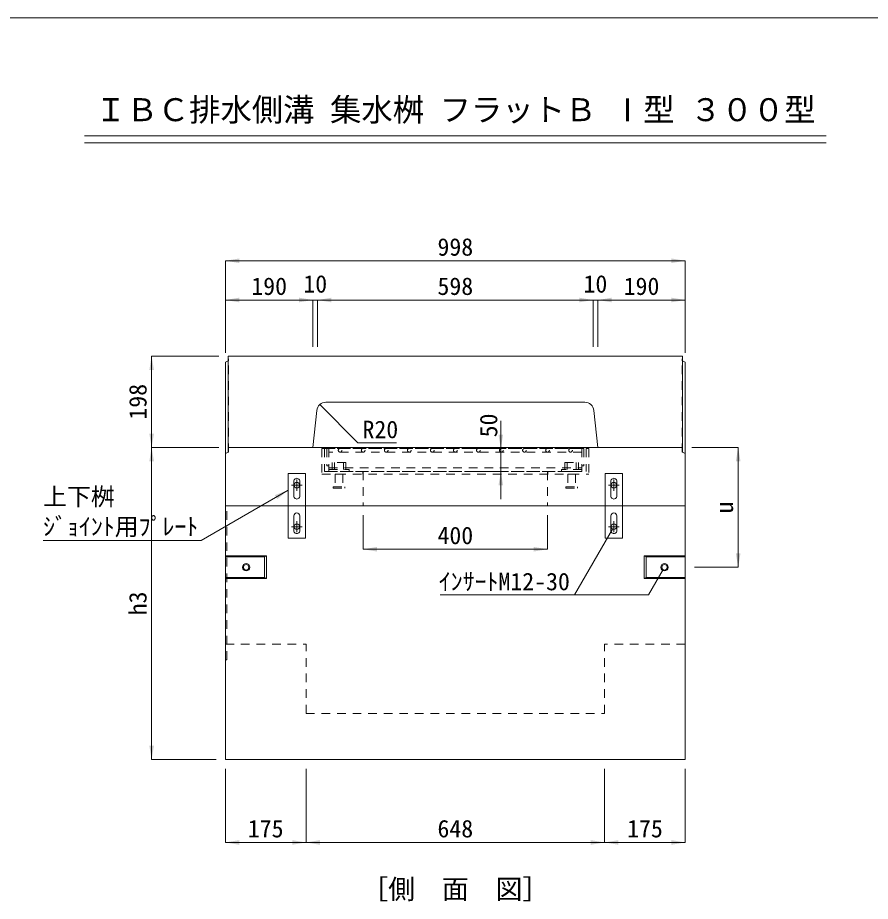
# Model space of a CAD drawing. Units: millimetres at full size. Extents: x 50430 to 75195, y 75514 to 92741.
# Drawn here: x 55671 to 57522, y 86199 to 88116 of the extents above; entities that cross this region are included whole.
import ezdxf
from ezdxf.enums import TextEntityAlignment as Align

# ---------------------------------------------------------------- set-up
doc = ezdxf.new("R2010")
doc.units = ezdxf.units.MM
doc.header["$LTSCALE"] = 25
doc.linetypes.add('USER1', pattern=[1.35, 0.75, -0.6])
for name, color, linetype, lineweight in [('0_2', 7, 'Continuous', 5), ('ジョイントプレート', 3, 'Continuous', 9), ('側溝・本体', 7, 'Continuous', 9), ('寸法線', 7, 'Continuous', 9), ('本体', 2, 'Continuous', 9), ('枠', 5, 'Continuous', 5), ('ｲﾝｻｰﾄ', 3, 'USER1', 5), ('ｸﾞﾚｰﾁﾝｸﾞ', 7, 'USER1', 5)]:
    doc.layers.add(name, color=color, linetype=linetype, lineweight=lineweight)
doc.styles.add('ＭＳ ゴシック', font='')
doc.styles.get('ＭＳ ゴシック').set_extended_font_data('MS Gothic')

# ---------------------------------------------------------------- blocks, each defined once
blk = doc.blocks.new('filled_arrow')
at = {"color": 0, "linetype": 'Continuous', "lineweight": -2}
blk.add_solid([(7.5, 1.25), (0, 0), (7.5, -1.25)], dxfattribs=at)

msp = doc.modelspace()

# ---------------------------------------------------------------- hatches: boundary and pattern name
at = {"layer": '寸法線'}
msp.add_hatch(color=256, dxfattribs=at).paths.add_polyline_path([(57072.16, 86918.58), (57071.19, 86917.41), (57071.62, 86917.16)])

# ---------------------------------------------------------------- linework, layer by layer
at = {"layer": '0_2', "lineweight": 20}
for p, q in [((55816.57, 87859.35), (57425.76, 87859.35)), ((55816.58, 87844.35), (57425.74, 87844.35)), ((57120.16, 87047.43), (57120.16, 86971.13))]:
    msp.add_line(p, q, dxfattribs=at)
at = {"layer": '0_2', "color": 4}
for p, q in [((56122.16, 86948.28), (56211.16, 86948.28)), ((56122.16, 86946.28), (56207.16, 86946.28)), ((56207.16, 86946.28), (56211.16, 86948.28)), ((56207.16, 86946.28), (56207.16, 86901.28)), ((56211.16, 86948.28), (56211.16, 86899.28)), ((57031.16, 86948.28), (57031.16, 86899.28)), ((57035.16, 86946.28), (57031.16, 86948.28)), ((57120.16, 86948.28), (57031.16, 86948.28)), ((57035.16, 86946.28), (57035.16, 86901.28)), ((57120.16, 86946.28), (57035.16, 86946.28)), ((56207.16, 86901.28), (56122.16, 86901.28)), ((56211.16, 86899.28), (56122.16, 86899.28)), ((56207.16, 86901.28), (56211.16, 86899.28)), ((57035.16, 86901.28), (57031.16, 86899.28)), ((57031.16, 86899.28), (57120.16, 86899.28)), ((57035.16, 86901.28), (57120.16, 86901.28))]:
    msp.add_line(p, q, dxfattribs=at)
at = {"layer": '0_2', "lineweight": 9}
msp.add_lwpolyline([(56326.82, 87276.62), (56409.72, 87193.72), (56493.22, 87193.72)], dxfattribs=at)
at = {"layer": 'ジョイントプレート'}
for p, q in [((56270.66, 87078.28), (56270.66, 87110.28)), ((56283.66, 87110.28), (56283.66, 87078.28)), ((56958.66, 87078.28), (56958.66, 87110.28)), ((56971.66, 87110.28), (56971.66, 87078.28)), ((56270.66, 87035.28), (56270.66, 87003.28)), ((56283.66, 87003.28), (56283.66, 87035.28)), ((56958.66, 87035.28), (56958.66, 87003.28)), ((56971.66, 87003.28), (56971.66, 87035.28))]:
    msp.add_line(p, q, dxfattribs=at)
for points in [[(56296.16, 86986.78), (56296.16, 87126.78), (56258.16, 87126.78), (56258.16, 86986.78)], [(56984.16, 86986.78), (56984.16, 87126.78), (56946.16, 87126.78), (56946.16, 86986.78)]]:
    msp.add_lwpolyline(points, close=True, dxfattribs=at)
for centre, start, end in [((56277.16, 87110.29), 359.99346, 180.00654), ((56965.16, 87110.29), 359.99346, 180.00654), ((56277.16, 87078.28), 179.99346, 0.00654), ((56965.16, 87078.28), 179.99346, 0.00654), ((56277.16, 87035.28), 0, 180), ((56965.16, 87035.28), 0, 180), ((56277.16, 87003.28), 179.99952, 0.00048), ((56965.16, 87003.28), 179.99952, 0.00048)]:
    msp.add_arc(centre, 6.5, start, end, dxfattribs=at)
at = {"layer": '側溝・本体'}
for p, q in [((56277.16, 87113.82), (56277.16, 87089.74)), ((56965.16, 87113.82), (56965.16, 87089.74)), ((56265.56, 87101.78), (56288.76, 87101.78)), ((56953.56, 87101.78), (56976.76, 87101.78)), ((56265.56, 87011.78), (56288.76, 87011.78)), ((56277.16, 87023.82), (56277.16, 86999.74)), ((56953.56, 87011.78), (56976.76, 87011.78)), ((56965.16, 87023.81), (56965.16, 86999.74))]:
    msp.add_line(p, q, dxfattribs=at)
at = {"layer": '寸法線'}
for p, q in [((56122.16, 87588.64), (57120.16, 87588.64)), ((56122.16, 87388.78), (56122.16, 87588.64)), ((57120.16, 87388.78), (57120.16, 87588.64)), ((56312.16, 87503.47), (56122.16, 87503.47)), ((56122.16, 87388.78), (56122.16, 87503.47)), ((56382.16, 87503.47), (56252.16, 87503.47)), ((56312.16, 87401.78), (56312.16, 87503.47)), ((56312.16, 87401.78), (56312.16, 87503.47)), ((56322.16, 87503.47), (56920.16, 87503.47)), ((56322.16, 87401.78), (56322.16, 87503.47)), ((56322.16, 87401.78), (56322.16, 87503.47)), ((56860.16, 87503.47), (56990.16, 87503.47)), ((56920.16, 87401.78), (56920.16, 87503.47)), ((56920.16, 87401.78), (56920.16, 87503.47)), ((56930.16, 87401.78), (56930.16, 87503.47)), ((56930.16, 87503.47), (57120.16, 87503.47)), ((56930.16, 87401.78), (56930.16, 87503.47)), ((57120.16, 87388.78), (57120.16, 87503.47)), ((55962.16, 87381.78), (55962.16, 87183.76)), ((56108.16, 87381.78), (55962.16, 87381.78)), ((56719.81, 87071.48), (56719.81, 87241.48)), ((56108.16, 87183.76), (55962.16, 87183.76)), ((55962.16, 87183.76), (55962.16, 86506.78)), ((56108.16, 87183.76), (55962.16, 87183.76)), ((56641.16, 87181.48), (56719.81, 87181.48)), ((57134.16, 87183.76), (57234.89, 87183.76)), ((57234.89, 87183.76), (57234.89, 86923.78)), ((56641.16, 87131.48), (56719.81, 87131.48)), ((56421.16, 87036.78), (56421.16, 86962.84)), ((56821.16, 87036.78), (56821.16, 86962.84)), ((56421.16, 86962.84), (56821.16, 86962.84)), ((57140.16, 86923.78), (57234.89, 86923.78)), ((56102.16, 86506.78), (55962.16, 86506.78)), ((56122.16, 86486.78), (56122.16, 86326.78)), ((56297.16, 86486.78), (56297.16, 86326.78)), ((56297.16, 86486.78), (56297.16, 86326.78)), ((56945.16, 86486.78), (56945.16, 86326.78)), ((56945.16, 86486.78), (56945.16, 86326.78)), ((57120.16, 86486.78), (57120.16, 86326.78)), ((56122.16, 86326.78), (56297.16, 86326.78)), ((56297.16, 86326.78), (56945.16, 86326.78)), ((56945.16, 86326.78), (57120.16, 86326.78))]:
    msp.add_line(p, q, dxfattribs=at)
for points in [[(56258.16, 87090.81), (56069.79, 86982.06), (55726.59, 86982.06)], [(56962.23, 87006.54), (56879.72, 86863.78), (56588.5, 86863.78)], [(57072.16, 86918.58), (57040.12, 86863.78), (56879.72, 86863.78)]]:
    msp.add_lwpolyline(points, dxfattribs=at)
msp.add_lwpolyline([(57072.16, 86918.58), (57071.19, 86917.41), (57071.62, 86917.16)], close=True, dxfattribs=at)
at = {"layer": '本体', "lineweight": 20}
for p, q in [((56128.16, 87381.78), (57114.16, 87381.78)), ((56128.16, 87381.78), (56128.16, 87371.35)), ((57114.16, 87381.78), (57114.16, 87371.35)), ((56122.16, 87368.78), (56128.16, 87371.35)), ((56122.16, 87368.78), (56122.16, 87056.78)), ((57120.16, 87368.78), (57114.16, 87371.35)), ((57120.16, 87056.78), (57120.16, 87368.78)), ((56122.16, 86506.78), (56122.16, 87056.78)), ((56122.16, 87056.78), (57120.16, 87056.78)), ((57120.16, 86506.78), (57120.16, 87056.78)), ((56122.16, 86506.78), (57120.16, 86506.78))]:
    msp.add_line(p, q, dxfattribs=at)
at = {"layer": '本体', "color": 4, "linetype": 'USER1', "lineweight": 5}
for p, q in [((56128.16, 87381.78), (56129.16, 87371.78)), ((57114.16, 87381.78), (57113.16, 87371.78)), ((56128.16, 87371.35), (56129.16, 87371.78)), ((56129.16, 87173.78), (56129.16, 87371.78)), ((57113.16, 87173.78), (57113.16, 87371.78)), ((57114.16, 87371.35), (57113.16, 87371.78)), ((56128.16, 87183.78), (56129.16, 87173.78)), ((57114.16, 87183.78), (57113.16, 87173.78)), ((56128.16, 87173.35), (56129.16, 87173.78)), ((57114.16, 87173.35), (57113.16, 87173.78)), ((56122.16, 87047.43), (56122.16, 86971.13)), ((56125.16, 86722.78), (56125.16, 87056.78)), ((56122.16, 86722.78), (56125.16, 86722.78))]:
    msp.add_line(p, q, dxfattribs=at)
at = {"layer": '本体', "lineweight": 5}
for p, q in [((56128.16, 87371.35), (56128.16, 87173.35)), ((57114.16, 87371.35), (57114.16, 87173.35))]:
    msp.add_line(p, q, dxfattribs=at)
at = {"layer": '本体'}
for p, q in [((56902.1, 87281.78), (56340.22, 87281.78)), ((56320.33, 87263.81), (56312.16, 87183.76)), ((56922, 87263.81), (56930.16, 87183.76)), ((57114.16, 87183.76), (56128.16, 87183.76)), ((56122.16, 87170.78), (56128.16, 87173.35)), ((57114.16, 87173.35), (57120.16, 87170.78))]:
    msp.add_line(p, q, dxfattribs=at)
at = {"layer": '本体', "linetype": 'USER1'}
for p, q in [((56421.16, 87131.48), (56421.16, 87056.78)), ((56821.16, 87131.48), (56821.16, 87056.78)), ((56122.16, 86756.78), (56297.16, 86756.78)), ((56297.16, 86606.78), (56297.16, 86756.78)), ((56945.16, 86606.78), (56945.16, 86756.78)), ((57120.16, 86756.78), (56945.16, 86756.78)), ((56297.16, 86606.78), (56945.16, 86606.78))]:
    msp.add_line(p, q, dxfattribs=at)
at = {"layer": '本体'}
for centre, start, end in [((56340.22, 87261.78), 90, 174.17471), ((56902.1, 87261.78), 5.82479, 90)]:
    msp.add_arc(centre, 20, start, end, dxfattribs=at)
at = {"layer": '枠', "lineweight": 20}
msp.add_line((53821.16, 88115.96), (59421.16, 88115.96), dxfattribs=at)
at = {"layer": 'ｲﾝｻｰﾄ'}
for p, q in [((56383.66, 87150.98), (56353.66, 87150.98)), ((56353.66, 87150.98), (56353.66, 87135.98)), ((56358.66, 87150.98), (56358.66, 87135.98)), ((56378.66, 87150.98), (56378.66, 87135.98)), ((56383.66, 87150.98), (56383.66, 87135.98)), ((56858.66, 87150.98), (56858.66, 87135.98)), ((56858.66, 87150.98), (56888.66, 87150.98)), ((56863.66, 87150.98), (56863.66, 87135.98)), ((56883.66, 87150.98), (56883.66, 87135.98)), ((56888.66, 87150.98), (56888.66, 87135.98))]:
    msp.add_line(p, q, dxfattribs=at)
at = {"layer": 'ｲﾝｻｰﾄ', "lineweight": 9}
for p, q in [((56360.16, 87125.48), (56360.16, 87098.48)), ((56360.16, 87125.48), (56377.16, 87125.48)), ((56377.16, 87125.48), (56377.16, 87098.48)), ((56865.16, 87125.48), (56865.16, 87098.48)), ((56865.16, 87125.48), (56882.16, 87125.48)), ((56882.16, 87125.48), (56882.16, 87098.48)), ((56356.16, 87098.48), (56381.16, 87098.48)), ((56356.16, 87098.48), (56356.16, 87095.48)), ((56356.16, 87095.48), (56381.16, 87095.48)), ((56381.16, 87098.48), (56381.16, 87095.48)), ((56861.16, 87098.48), (56886.16, 87098.48)), ((56861.16, 87098.48), (56861.16, 87095.48)), ((56861.16, 87095.48), (56886.16, 87095.48)), ((56886.16, 87098.48), (56886.16, 87095.48))]:
    msp.add_line(p, q, dxfattribs=at)
at = {"layer": 'ｲﾝｻｰﾄ', "linetype": 'Continuous', "lineweight": 9}
for centre in [(56277.16, 87101.78), (56965.16, 87101.78), (56277.16, 87011.78), (56965.16, 87011.78)]:
    msp.add_circle(centre, 6, dxfattribs=at)
at = {"layer": 'ｲﾝｻｰﾄ', "linetype": 'Continuous'}
for centre, radius in [((56167.16, 86923.78), 8), ((56167.16, 86923.78), 6), ((57075.16, 86923.78), 8), ((57075.16, 86923.78), 6)]:
    msp.add_circle(centre, radius, dxfattribs=at)
at = {"layer": 'ｸﾞﾚｰﾁﾝｸﾞ', "lineweight": 9}
for p, q in [((56331.16, 87181.48), (56331.16, 87125.48)), ((56331.16, 87181.48), (56911.16, 87181.48)), ((56337.16, 87181.48), (56337.16, 87131.48)), ((56342.16, 87181.48), (56342.16, 87143.48)), ((56900.16, 87181.48), (56342.16, 87181.48)), ((56346.66, 87181.48), (56346.66, 87131.48)), ((56895.66, 87181.48), (56895.66, 87131.48)), ((56900.16, 87181.48), (56900.16, 87143.48)), ((56905.16, 87181.48), (56905.16, 87131.48)), ((56911.16, 87181.48), (56911.16, 87125.48)), ((56895.66, 87173.48), (56346.66, 87173.48)), ((56346.66, 87143.48), (56342.16, 87143.48)), ((56900.16, 87143.48), (56895.66, 87143.48)), ((56331.16, 87125.48), (56911.16, 87125.48)), ((56337.16, 87131.48), (56905.16, 87131.48)), ((56346.66, 87139.48), (56895.66, 87139.48)), ((56346.66, 87135.98), (56390.66, 87135.98)), ((56346.66, 87131.48), (56895.66, 87131.48)), ((56390.66, 87135.98), (56390.66, 87131.48)), ((56420.16, 87131.48), (56420.16, 87125.48)), ((56822.16, 87131.48), (56822.16, 87125.48)), ((56895.66, 87135.98), (56851.66, 87135.98)), ((56851.66, 87135.98), (56851.66, 87131.48)), ((56888.66, 87131.48), (56858.66, 87131.48)), ((56895.66, 87131.48), (56895.66, 87135.98))]:
    msp.add_line(p, q, dxfattribs=at)
for centre in [(56371.16, 87177.48), (56421.16, 87177.48), (56471.16, 87177.48), (56521.16, 87177.48), (56571.16, 87177.48), (56621.16, 87177.48), (56671.16, 87177.48), (56721.16, 87177.48), (56771.16, 87177.48), (56821.16, 87177.48), (56871.16, 87177.48)]:
    msp.add_circle(centre, 4, dxfattribs=at)

# ---------------------------------------------------------------- block references
at = {"layer": '0_2', "lineweight": 9, "xscale": 0.2, "yscale": 0.2, "rotation": 315}
msp.add_blockref('filled_arrow', (56326.82, 87276.62), dxfattribs=at)
at = {"layer": '寸法線', "xscale": 4, "yscale": 4}
for p in [(56122.16, 87588.64), (56122.16, 87503.47), (56322.16, 87503.47), (56322.16, 87503.47), (56930.16, 87503.47), (56930.16, 87503.47), (56421.16, 86962.84), (56122.16, 86326.78), (56297.16, 86326.78), (56945.16, 86326.78)]:
    msp.add_blockref('filled_arrow', p, dxfattribs=at)
at = {"layer": '寸法線'}
for p, xscale, yscale, rotation in [((57120.16, 87588.64), 4, 4, 180), ((56312.16, 87503.47), 4, 4, 180), ((56312.16, 87503.47), 4, 4, 180), ((56920.16, 87503.47), 4, 4, 180), ((56920.16, 87503.47), 4, 4, 180), ((57120.16, 87503.47), 4, 4, 180), ((55962.16, 87381.78), 4, 4, 270), ((55962.16, 87183.76), 4, 4, 90), ((56719.81, 87181.48), 4, 4, 90), ((55962.16, 87183.76), 4, 4, 270), ((57234.89, 87183.76), 4, 4, 270), ((56719.81, 87131.48), 4, 4, 270), ((56258.16, 87090.81), 4, 4, 210), ((56962.23, 87006.54), 0.2, 0.2, 240), ((56821.16, 86962.84), 4, 4, 180), ((57234.89, 86923.78), 4, 4, 90), ((55962.16, 86506.78), 4, 4, 90), ((56297.16, 86326.78), 4, 4, 180), ((56945.16, 86326.78), 4, 4, 180), ((57120.16, 86326.78), 4, 4, 180)]:
    msp.add_blockref('filled_arrow', p, dxfattribs=dict(at, xscale=xscale, yscale=yscale, rotation=rotation))

# ---------------------------------------------------------------- texts
at = {"layer": '0_2', "style": 'ＭＳ ゴシック'}
msp.add_text('ＩＢＣ排水側溝 集水桝 フラットＢ Ⅰ型 ３００型', height=49.84, dxfattribs=at).set_placement((56621.16, 87916.33), align=Align.MIDDLE_CENTER)
msp.add_text('R20', height=37.98, dxfattribs=at).set_placement((56419.72, 87241.72), align=Align.TOP_LEFT)
msp.add_text('［側\u3000面\u3000図］', height=42.72, dxfattribs=at).set_placement((56621.16, 86246.78), align=Align.TOP_CENTER)
at = {"layer": '寸法線', "style": 'ＭＳ ゴシック'}
for s, p in [('998', (56621.16, 87618.64)), ('190', (56217.16, 87533.47)), ('10', (56317.16, 87538.47)), ('598', (56621.16, 87533.47)), ('10', (56925.16, 87538.47)), ('190', (57025.16, 87533.47)), ('400', (56621.16, 86992.84)), ('175', (56209.66, 86356.78)), ('648', (56621.16, 86356.78)), ('175', (57032.66, 86356.78))]:
    msp.add_text(s, height=37.98, dxfattribs=at).set_placement(p, align=Align.MIDDLE_CENTER)
for s, p in [('198', (55932.16, 87282.77)), ('50', (56693.22, 87231.39)), ('u', (57204.89, 87053.77)), ('h3', (55932.16, 86845.27))]:
    msp.add_text(s, height=37.98, rotation=90, dxfattribs=at).set_placement(p, align=Align.MIDDLE_CENTER)
for s, p in [('上下桝', (55726.59, 87046.75)), ('ｼﾞｮｲﾝﾄ用ﾌﾟﾚｰﾄ', (55726.59, 86981.75))]:
    msp.add_text(s, height=37.98, dxfattribs=at).set_placement(p, align=Align.BOTTOM_LEFT)
msp.add_text('ｲﾝｻｰﾄM12-30', height=37.98, dxfattribs=at).set_placement((56869.72, 86911.78), align=Align.TOP_RIGHT)

doc.saveas('drawing.dxf')
